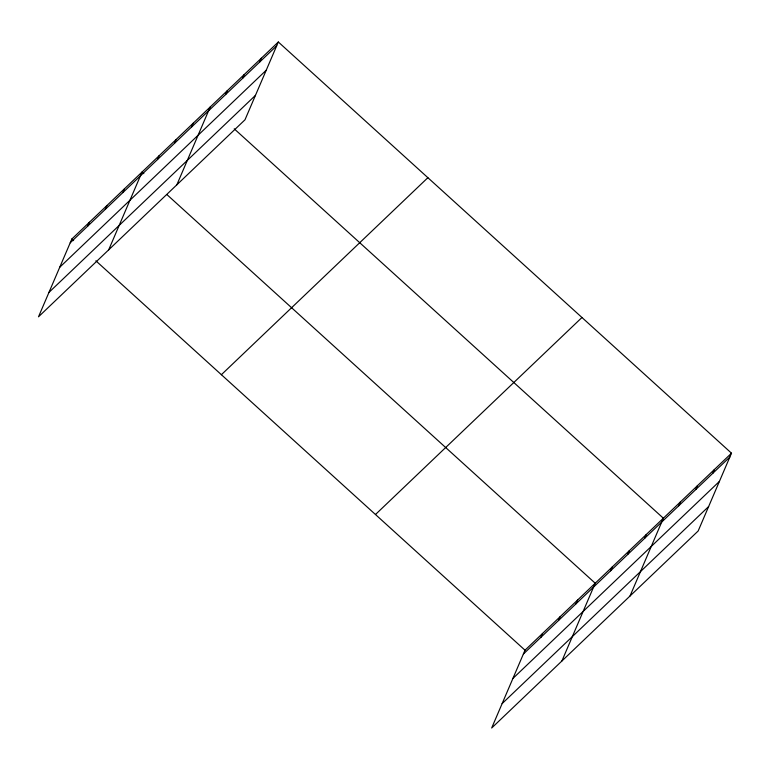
<?xml version="1.0" encoding="UTF-8"?>
<svg xmlns="http://www.w3.org/2000/svg" width="770" height="770" viewBox="0 0 770 770"><rect width="100%" height="100%" fill="white"/><g stroke="black" fill="none" stroke-linecap="round" stroke-linejoin="round"><path stroke-width="1.16" d="M278.326 41.994L71.841 239.008L38.5 316.807L244.985 119.793L278.326 41.994L731.5 453.193L698.159 530.992L491.674 728.006L525.015 650.207L731.5 453.193M87.761 226.082L89.397 222.26M105.307 209.344L106.943 205.523M122.863 192.596L124.499 188.775M108.705 249.817L142.046 172.028L143.826 173.645M157.446 159.592L159.082 155.771M174.482 143.335L176.118 139.514M191.518 127.088L193.155 123.267M176.85 184.8L210.191 107.011M225.591 94.575L227.227 90.754M242.617 78.319L244.263 74.498M259.654 62.072L261.29 58.251M540.925 637.281L542.561 633.469M558.481 620.543L560.117 616.722M576.027 603.796L577.664 599.974M561.879 661.016L595.22 583.227L166.975 194.646M610.62 570.791L612.256 566.97M627.656 554.535L629.292 550.714M644.683 538.288L646.328 534.467M630.014 596.009L663.355 518.21L234.224 128.821M678.755 505.775L680.391 501.953M695.791 489.528L697.428 485.706M712.827 473.271L714.464 469.45M70.205 242.829L276.69 45.815M59.742 267.248L266.228 70.224M48.962 292.398L255.447 95.374M221.385 374.711L427.879 177.687M375.471 514.514L581.956 317.5M523.379 654.028L729.864 457.014M512.916 678.447L719.401 481.423M502.136 703.597L708.621 506.573M71.841 239.008L73.622 240.625M95.875 260.818L525.015 650.207"/></g></svg>
